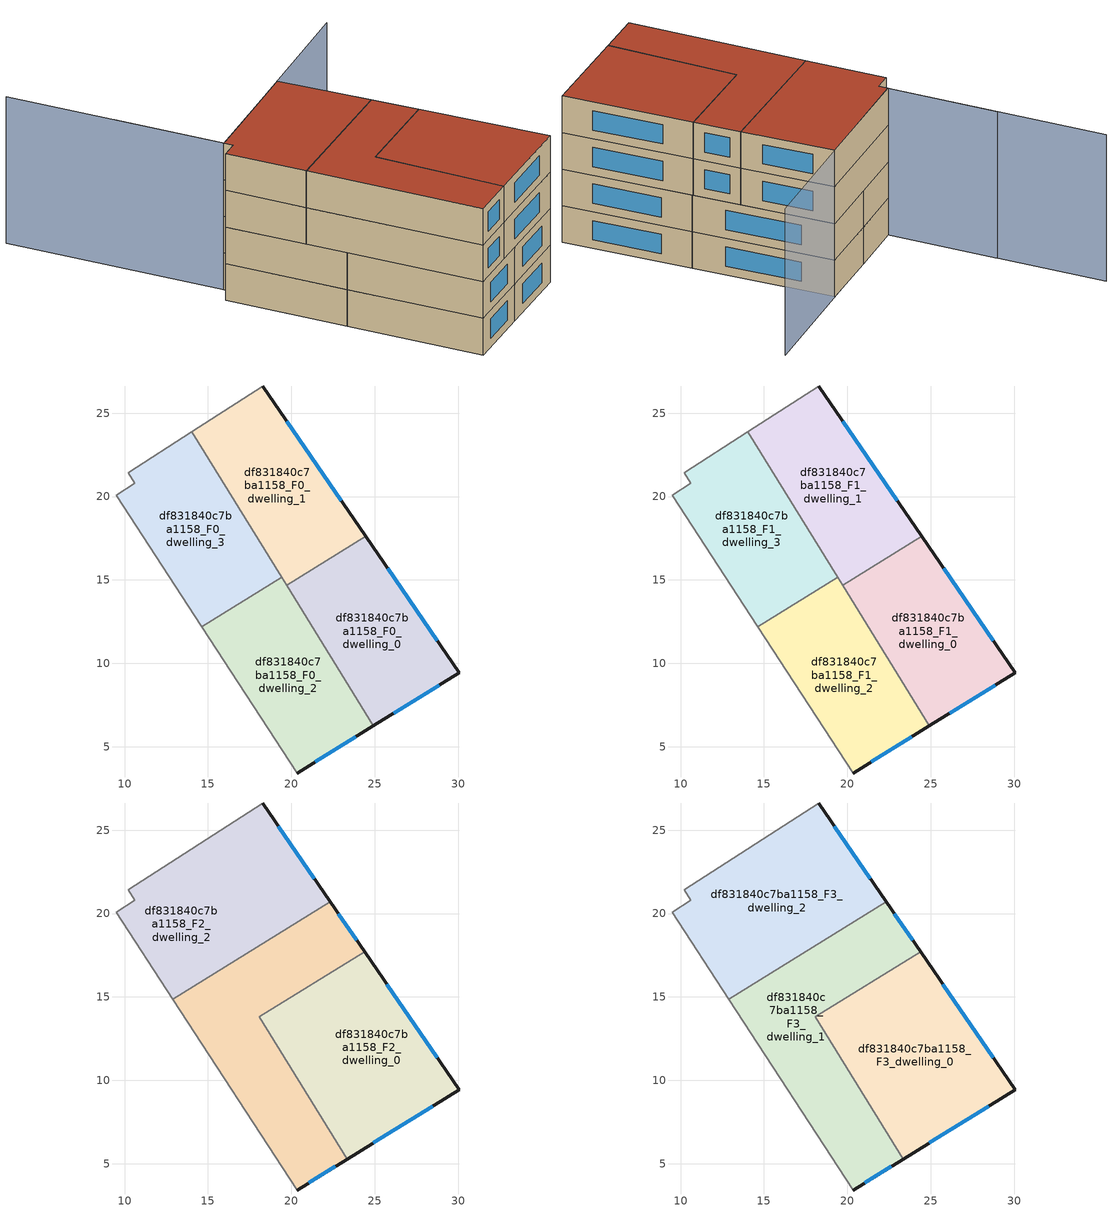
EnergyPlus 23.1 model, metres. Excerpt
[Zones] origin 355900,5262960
df831840c7ba1158_F0_dwelling_0
 floor ground (EU_floor_Construction): 24.45,17.62 30.07,9.42 24.92,6.25 19.71,14.69 z0
 wall outside (EU_wall_Construction): 24.92,6.25 30.07,9.42 24.45,17.62 z0:3
 wall to df831840c7ba1158_F0_dwelling_1 (EU_wall_Construction): 24.45,17.62 19.71,14.69 z0:3
 wall to df831840c7ba1158_F0_dwelling_2 (EU_wall_Construction): 19.71,14.69 24.92,6.25 z0:3
 window (EU_Window_Construction): 28.75,11.35 25.77,15.69 / 26.13,6.99 28.86,8.68 z0.7:2.3
df831840c7ba1158_F0_dwelling_1
 floor ground (EU_floor_Construction): 18.27,26.63 24.45,17.62 19.71,14.69 14.04,23.88 z0
 wall outside (EU_wall_Construction): 24.45,17.62 18.27,26.63 z0:3
 wall adiabatic (EU_wall_Construction): 18.27,26.63 14.04,23.88 z0:3
 wall to df831840c7ba1158_F0_dwelling_3 (EU_wall_Construction): 14.04,23.88 19.42,15.16 z0:3
 wall to df831840c7ba1158_F0_dwelling_2 (EU_wall_Construction): 19.42,15.16 19.71,14.69 z0:3
 window (EU_Window_Construction): 23,19.73 19.72,24.51 z0.7:2.3
df831840c7ba1158_F0_dwelling_2
 floor ground (EU_floor_Construction): 19.42,15.16 24.92,6.25 20.35,3.42 14.63,12.21 z0
 wall outside (EU_wall_Construction): 20.35,3.42 24.92,6.25 z0:3
 wall adiabatic (EU_wall_Construction): 14.63,12.21 20.35,3.42 z0:3
 wall to df831840c7ba1158_F0_dwelling_3 (EU_wall_Construction): 19.42,15.16 14.63,12.21 z0:3
 window (EU_Window_Construction): 21.43,4.09 23.85,5.58 z0.7:2.3
df831840c7ba1158_F0_dwelling_3
 floor ground (EU_floor_Construction): 14.04,23.88 19.42,15.16 14.63,12.21 9.5,20.08 10.62,20.81 10.22,21.42 z0
 wall adiabatic (EU_wall_Construction): 14.04,23.88 10.22,21.42 10.62,20.81 9.5,20.08 14.63,12.21 z0:3
df831840c7ba1158_F1_dwelling_0
 floor to df831840c7ba1158_F0_dwelling_0 (EU_floor_Construction): 24.45,17.62 30.07,9.42 24.92,6.25 19.71,14.69 z3
 wall outside (EU_wall_Construction): 24.92,6.25 30.07,9.42 24.45,17.62 z3:6
 wall to df831840c7ba1158_F1_dwelling_1 (EU_wall_Construction): 24.45,17.62 19.71,14.69 z3:6
 wall to df831840c7ba1158_F1_dwelling_2 (EU_wall_Construction): 19.71,14.69 24.92,6.25 z3:6
 window (EU_Window_Construction): 28.75,11.35 25.77,15.69 / 26.13,6.99 28.86,8.68 z3.7:5.3
 ceiling adiabatic (EU_roof_Construction): 30.07,9.42 24.45,17.62 19.71,14.69 24.92,6.25 z6
df831840c7ba1158_F1_dwelling_1
 floor to df831840c7ba1158_F0_dwelling_1 (EU_floor_Construction): 18.27,26.63 24.45,17.62 19.71,14.69 14.04,23.88 z3
 wall outside (EU_wall_Construction): 24.45,17.62 18.27,26.63 z3:6
 wall adiabatic (EU_wall_Construction): 18.27,26.63 14.04,23.88 z3:6
 wall to df831840c7ba1158_F1_dwelling_3 (EU_wall_Construction): 14.04,23.88 19.42,15.16 z3:6
 wall to df831840c7ba1158_F1_dwelling_2 (EU_wall_Construction): 19.42,15.16 19.71,14.69 z3:6
 window (EU_Window_Construction): 23,19.73 19.72,24.51 z3.7:5.3
 ceiling adiabatic (EU_roof_Construction): 24.45,17.62 24.39,17.7 19.65,14.78 19.71,14.69 z6
df831840c7ba1158_F1_dwelling_2
 floor to df831840c7ba1158_F0_dwelling_2 (EU_floor_Construction): 19.42,15.16 24.92,6.25 20.35,3.42 14.63,12.21 z3
 wall outside (EU_wall_Construction): 20.35,3.42 24.92,6.25 z3:6
 wall adiabatic (EU_wall_Construction): 14.63,12.21 20.35,3.42 z3:6
 wall to df831840c7ba1158_F1_dwelling_3 (EU_wall_Construction): 19.42,15.16 14.63,12.21 z3:6
 window (EU_Window_Construction): 21.43,4.09 23.85,5.58 z3.7:5.3
df831840c7ba1158_F1_dwelling_3
 floor to df831840c7ba1158_F0_dwelling_3 (EU_floor_Construction): 14.04,23.88 19.42,15.16 14.63,12.21 9.5,20.08 10.62,20.81 10.22,21.42 z3
 wall adiabatic (EU_wall_Construction): 14.04,23.88 10.22,21.42 10.62,20.81 9.5,20.08 14.63,12.21 z3:6
df831840c7ba1158_F2_dwelling_0
 floor to df831840c7ba1158_F1_dwelling_2 (EU_floor_Construction): 19.65,14.78 24.92,6.25 23.35,5.27 18.08,13.81 z6
 floor adiabatic (EU_floor_Construction): 24.39,17.71 30.07,9.42 24.92,6.25 19.65,14.78 z6
 wall outside (EU_wall_Construction): 23.35,5.27 30.07,9.42 24.39,17.71 z6:9
 wall to df831840c7ba1158_F2_dwelling_1 (EU_wall_Construction): 24.39,17.71 18.08,13.81 23.35,5.27 z6:9
 window (EU_Window_Construction): 28.74,11.37 25.72,15.76 / 24.92,6.25 28.49,8.45 z6.7:8.3
df831840c7ba1158_F2_dwelling_1
 floor to df831840c7ba1158_F1_dwelling_2 (EU_floor_Construction): 19.65,14.78 18.08,13.81 23.35,5.27 20.35,3.42 14.63,12.21 19.42,15.16 z6
 floor to df831840c7ba1158_F1_dwelling_1 (EU_floor_Construction): 22.34,20.7 24.39,17.7 19.65,14.78 17.75,17.86 z6
 floor to df831840c7ba1158_F1_dwelling_3 (EU_floor_Construction): 17.75,17.86 19.42,15.16 14.63,12.21 12.9,14.87 z6
 wall outside (EU_wall_Construction): 20.35,3.42 23.35,5.27 / 24.39,17.71 22.34,20.7 z6:9
 wall adiabatic (EU_wall_Construction): 12.9,14.87 20.35,3.42 z6:9
 wall to df831840c7ba1158_F2_dwelling_2 (EU_wall_Construction): 22.34,20.7 12.9,14.87 z6:9
 window (EU_Window_Construction): 21.06,3.86 22.64,4.84 / 23.91,18.41 22.82,19.99 z6.7:8.3
df831840c7ba1158_F2_dwelling_2
 floor to df831840c7ba1158_F1_dwelling_1 (EU_floor_Construction): 18.27,26.63 22.34,20.7 17.75,17.86 14.04,23.88 z6
 floor to df831840c7ba1158_F1_dwelling_3 (EU_floor_Construction): 14.04,23.88 17.75,17.86 12.9,14.87 9.5,20.08 10.62,20.81 10.22,21.42 z6
 wall outside (EU_wall_Construction): 22.34,20.7 18.27,26.63 z6:9
 wall adiabatic (EU_wall_Construction): 18.27,26.63 10.22,21.42 10.62,20.81 9.5,20.08 12.9,14.87 z6:9
 window (EU_Window_Construction): 21.38,22.09 19.23,25.23 z6.7:8.3
df831840c7ba1158_F3_dwelling_0
 floor to df831840c7ba1158_F2_dwelling_0 (EU_floor_Construction): 24.39,17.71 30.07,9.42 23.35,5.27 18.08,13.81 z9
 wall outside (EU_wall_Construction): 23.35,5.27 30.07,9.42 24.39,17.71 z9:12
 wall to df831840c7ba1158_F3_dwelling_1 (EU_wall_Construction): 24.39,17.71 18.08,13.81 23.35,5.27 z9:12
 window (EU_Window_Construction): 28.74,11.37 25.72,15.76 / 24.92,6.25 28.49,8.45 z9.7:11.3
 roof outside (EU_roof_Construction): 30.07,9.42 24.39,17.71 18.08,13.81 23.35,5.27 z12
df831840c7ba1158_F3_dwelling_1
 floor to df831840c7ba1158_F2_dwelling_1 (EU_floor_Construction): 22.34,20.7 24.39,17.71 18.08,13.81 23.35,5.27 20.35,3.42 12.9,14.87 z9
 wall outside (EU_wall_Construction): 20.35,3.42 23.35,5.27 / 24.39,17.71 22.34,20.7 z9:12
 wall adiabatic (EU_wall_Construction): 12.9,14.87 20.35,3.42 z9:12
 wall to df831840c7ba1158_F3_dwelling_2 (EU_wall_Construction): 22.34,20.7 12.9,14.87 z9:12
 window (EU_Window_Construction): 21.06,3.86 22.64,4.84 / 23.91,18.41 22.82,19.99 z9.7:11.3
 roof outside (EU_roof_Construction): 23.35,5.27 18.08,13.81 24.39,17.71 22.34,20.7 12.9,14.87 20.35,3.42 z12
df831840c7ba1158_F3_dwelling_2
 floor to df831840c7ba1158_F2_dwelling_2 (EU_floor_Construction): 18.27,26.63 22.34,20.7 12.9,14.87 9.5,20.08 10.62,20.81 10.22,21.42 z9
 wall outside (EU_wall_Construction): 22.34,20.7 18.27,26.63 z9:12
 wall adiabatic (EU_wall_Construction): 18.27,26.63 10.22,21.42 10.62,20.81 9.5,20.08 12.9,14.87 z9:12
 window (EU_Window_Construction): 21.38,22.09 19.23,25.23 z9.7:11.3
 roof outside (EU_roof_Construction): 22.34,20.7 18.27,26.63 10.22,21.42 10.62,20.81 9.5,20.08 12.9,14.87 z12
shading: 5.66,28.48 21.43,4.12 / 25.84,31.55 10.25,21.39 / 10.25,21.39 1.05,35.49 z0:12
[Building]
EU S2 Campaign: North Axis=0; Terrain=City; Solar Distribution=FullExterior
[Site:Location]
Budapest.Ferenc.Liszt.Intl.AP: Latitude=47.437; Longitude=19.256; Time Zone=1; Elevation=185
[SizingPeriod:WeatherFileDays]
AnnualSizingPeriod: Begin Month=1; Begin Day of Month=1; End Month=12; End Day of Month=31; Day of Week for Start Day=Monday; Use Weather File Daylight Saving Period=No; Use Weather File Rain and Snow Indicators=No
[MATERIAL]
EU_InternalMass_Material: Roughness=MediumRough; Thickness=0.1; Conductivity=1; Density=1800; Specific Heat=900; Thermal Absorptance=0.9; Solar Absorptance=0.7; Visible Absorptance=0.7
[MATERIAL:NOMASS] Roughness=MediumRough; Thermal Absorptance=0.9; Solar Absorptance=0.7; Visible Absorptance=0.7
Name | Thermal Resistance
EU_wall_NoMass | 0.832559
EU_roof_NoMass | 1.39638
EU_floor_NoMass | 0.872794
[WINDOWMATERIAL:SIMPLEGLAZINGSYSTEM]
EU_Window_SimpleGlazing: UFactor=2.79869; Solar Heat Gain Coefficient=0.75; Visible Transmittance=0.75
[CONSTRUCTION]
EU_wall_Construction: EU_wall_NoMass
EU_roof_Construction: EU_roof_NoMass
EU_floor_Construction: EU_floor_NoMass
EU_Window_Construction: EU_Window_SimpleGlazing
EU_InternalMass_Construction: EU_InternalMass_Material
[ZONE] Type=1; Multiplier=1; Ceiling Height=autocalculate; Floor Area=autocalculate; Part of Total Floor Area=Yes
Name | Volume
df831840c7ba1158_F0_dwelling_0; df831840c7ba1158_F1_dwelling_0 | 172.942
df831840c7ba1158_F2_dwelling_0; df831840c7ba1158_F3_dwelling_0 | 230.567
df831840c7ba1158_F0_dwelling_1; df831840c7ba1158_F1_dwelling_1 | 172.923
df831840c7ba1158_F2_dwelling_1; df831840c7ba1158_F3_dwelling_1; df831840c7ba1158_F2_dwelling_2; df831840c7ba1158_F3_dwelling_2 | 230.573
df831840c7ba1158_F0_dwelling_2; df831840c7ba1158_F1_dwelling_2 | 172.938
df831840c7ba1158_F0_dwelling_3; df831840c7ba1158_F1_dwelling_3 | 172.922
[INTERNALMASS] Construction=EU_InternalMass_Construction
Name | Zone or ZoneList | Surface Area
df831840c7ba1158_F0_dwelling_0_EU_InternalMass | df831840c7ba1158_F0_dwelling_0 | 57.6461
df831840c7ba1158_F0_dwelling_1_EU_InternalMass | df831840c7ba1158_F0_dwelling_1 | 57.6424
df831840c7ba1158_F0_dwelling_2_EU_InternalMass | df831840c7ba1158_F0_dwelling_2 | 57.6438
df831840c7ba1158_F0_dwelling_3_EU_InternalMass | df831840c7ba1158_F0_dwelling_3 | 57.6403
df831840c7ba1158_F1_dwelling_0_EU_InternalMass | df831840c7ba1158_F1_dwelling_0 | 57.6461
df831840c7ba1158_F1_dwelling_1_EU_InternalMass | df831840c7ba1158_F1_dwelling_1 | 57.6424
df831840c7ba1158_F1_dwelling_2_EU_InternalMass | df831840c7ba1158_F1_dwelling_2 | 57.6438
df831840c7ba1158_F1_dwelling_3_EU_InternalMass | df831840c7ba1158_F1_dwelling_3 | 57.6403
df831840c7ba1158_F2_dwelling_0_EU_InternalMass | df831840c7ba1158_F2_dwelling_0 | 76.8581
df831840c7ba1158_F2_dwelling_1_EU_InternalMass | df831840c7ba1158_F2_dwelling_1 | 76.8579
df831840c7ba1158_F2_dwelling_2_EU_InternalMass | df831840c7ba1158_F2_dwelling_2 | 76.8594
df831840c7ba1158_F3_dwelling_0_EU_InternalMass | df831840c7ba1158_F3_dwelling_0 | 76.8581
df831840c7ba1158_F3_dwelling_1_EU_InternalMass | df831840c7ba1158_F3_dwelling_1 | 76.8579
df831840c7ba1158_F3_dwelling_2_EU_InternalMass | df831840c7ba1158_F3_dwelling_2 | 76.8594
[OTHEREQUIPMENT] Fuel Type=Electricity; Design Level Calculation Method=Watts/Area; Power per Zone Floor Area=1; Fraction Latent=0; Fraction Radiant=0; Fraction Lost=0; Carbon Dioxide Generation Rate=0; EndUse Subcategory=EU_Step8_InternalGains
Name | Zone or ZoneList or Space or SpaceList | Schedule
EU_Step8_InternalGain_df831840c7ba1158_F0_dwelling_0_f000 | df831840c7ba1158_F0_dwelling_0 | EU_Step8_GainSchedule_df831840c7ba1158_F0_dwelling_0_f000
EU_Step8_InternalGain_df831840c7ba1158_F0_dwelling_1_f000 | df831840c7ba1158_F0_dwelling_1 | EU_Step8_GainSchedule_df831840c7ba1158_F0_dwelling_1_f000
EU_Step8_InternalGain_df831840c7ba1158_F0_dwelling_2_f000 | df831840c7ba1158_F0_dwelling_2 | EU_Step8_GainSchedule_df831840c7ba1158_F0_dwelling_2_f000
EU_Step8_InternalGain_df831840c7ba1158_F0_dwelling_3_f000 | df831840c7ba1158_F0_dwelling_3 | EU_Step8_GainSchedule_df831840c7ba1158_F0_dwelling_3_f000
EU_Step8_InternalGain_df831840c7ba1158_F1_dwelling_0_f000 | df831840c7ba1158_F1_dwelling_0 | EU_Step8_GainSchedule_df831840c7ba1158_F1_dwelling_0_f000
EU_Step8_InternalGain_df831840c7ba1158_F1_dwelling_1_f000 | df831840c7ba1158_F1_dwelling_1 | EU_Step8_GainSchedule_df831840c7ba1158_F1_dwelling_1_f000
EU_Step8_InternalGain_df831840c7ba1158_F1_dwelling_2_f000 | df831840c7ba1158_F1_dwelling_2 | EU_Step8_GainSchedule_df831840c7ba1158_F1_dwelling_2_f000
EU_Step8_InternalGain_df831840c7ba1158_F1_dwelling_3_f000 | df831840c7ba1158_F1_dwelling_3 | EU_Step8_GainSchedule_df831840c7ba1158_F1_dwelling_3_f000
EU_Step8_InternalGain_df831840c7ba1158_F2_dwelling_0_f000 | df831840c7ba1158_F2_dwelling_0 | EU_Step8_GainSchedule_df831840c7ba1158_F2_dwelling_0_f000
EU_Step8_InternalGain_df831840c7ba1158_F2_dwelling_1_f000 | df831840c7ba1158_F2_dwelling_1 | EU_Step8_GainSchedule_df831840c7ba1158_F2_dwelling_1_f000
EU_Step8_InternalGain_df831840c7ba1158_F2_dwelling_2_f000 | df831840c7ba1158_F2_dwelling_2 | EU_Step8_GainSchedule_df831840c7ba1158_F2_dwelling_2_f000
EU_Step8_InternalGain_df831840c7ba1158_F3_dwelling_0_f000 | df831840c7ba1158_F3_dwelling_0 | EU_Step8_GainSchedule_df831840c7ba1158_F3_dwelling_0_f000
EU_Step8_InternalGain_df831840c7ba1158_F3_dwelling_1_f000 | df831840c7ba1158_F3_dwelling_1 | EU_Step8_GainSchedule_df831840c7ba1158_F3_dwelling_1_f000
EU_Step8_InternalGain_df831840c7ba1158_F3_dwelling_2_f000 | df831840c7ba1158_F3_dwelling_2 | EU_Step8_GainSchedule_df831840c7ba1158_F3_dwelling_2_f000
[ZONEVENTILATION:DESIGNFLOWRATE] Schedule=EU_AlwaysOn; Design Flow Rate Calculation Method=AirChanges/Hour; Air Changes per Hour=0.475469; Ventilation Type=Natural; Fan Pressure Rise=0; Fan Total Efficiency=1; Constant Term Coefficient=1; Temperature Term Coefficient=0; Velocity Term Coefficient=0; Velocity Squared Term Coefficient=0; Minimum Indoor Temperature=-100; Maximum Indoor Temperature=100; Delta Temperature=-100; Minimum Outdoor Temperature=-100; Maximum Outdoor Temperature=100; Maximum Wind Speed=40
Name | Zone or ZoneList or Space or SpaceList
EU_ConstantAir_df831840c7ba1158_F0_dwelling_0 | df831840c7ba1158_F0_dwelling_0
EU_ConstantAir_df831840c7ba1158_F0_dwelling_1 | df831840c7ba1158_F0_dwelling_1
EU_ConstantAir_df831840c7ba1158_F0_dwelling_2 | df831840c7ba1158_F0_dwelling_2
EU_ConstantAir_df831840c7ba1158_F0_dwelling_3 | df831840c7ba1158_F0_dwelling_3
EU_ConstantAir_df831840c7ba1158_F1_dwelling_0 | df831840c7ba1158_F1_dwelling_0
EU_ConstantAir_df831840c7ba1158_F1_dwelling_1 | df831840c7ba1158_F1_dwelling_1
EU_ConstantAir_df831840c7ba1158_F1_dwelling_2 | df831840c7ba1158_F1_dwelling_2
EU_ConstantAir_df831840c7ba1158_F1_dwelling_3 | df831840c7ba1158_F1_dwelling_3
EU_ConstantAir_df831840c7ba1158_F2_dwelling_0 | df831840c7ba1158_F2_dwelling_0
EU_ConstantAir_df831840c7ba1158_F2_dwelling_1 | df831840c7ba1158_F2_dwelling_1
EU_ConstantAir_df831840c7ba1158_F2_dwelling_2 | df831840c7ba1158_F2_dwelling_2
EU_ConstantAir_df831840c7ba1158_F3_dwelling_0 | df831840c7ba1158_F3_dwelling_0
EU_ConstantAir_df831840c7ba1158_F3_dwelling_1 | df831840c7ba1158_F3_dwelling_1
EU_ConstantAir_df831840c7ba1158_F3_dwelling_2 | df831840c7ba1158_F3_dwelling_2
[HVACTEMPLATE:THERMOSTAT] Constant Heating Setpoint=20; Constant Cooling Setpoint=50
EU_HeatOnly_df831840c7ba1158_F0_dwelling_0; EU_HeatOnly_df831840c7ba1158_F0_dwelling_1; EU_HeatOnly_df831840c7ba1158_F0_dwelling_2; EU_HeatOnly_df831840c7ba1158_F0_dwelling_3; EU_HeatOnly_df831840c7ba1158_F1_dwelling_0; EU_HeatOnly_df831840c7ba1158_F1_dwelling_1; EU_HeatOnly_df831840c7ba1158_F1_dwelling_2; EU_HeatOnly_df831840c7ba1158_F1_dwelling_3; EU_HeatOnly_df831840c7ba1158_F2_dwelling_0; EU_HeatOnly_df831840c7ba1158_F2_dwelling_1; EU_HeatOnly_df831840c7ba1158_F2_dwelling_2; EU_HeatOnly_df831840c7ba1158_F3_dwelling_0; EU_HeatOnly_df831840c7ba1158_F3_dwelling_1; EU_HeatOnly_df831840c7ba1158_F3_dwelling_2
[HVACTEMPLATE:ZONE:IDEALLOADSAIRSYSTEM] System Availability Schedule=EU_AlwaysOn; Maximum Heating Supply Air Temperature=50; Minimum Cooling Supply Air Temperature=13; Maximum Heating Supply Air Humidity Ratio=0.0156; Minimum Cooling Supply Air Humidity Ratio=0.0077; Heating Limit=NoLimit; Cooling Limit=NoLimit; Heating Availability Schedule=EU_AlwaysOn; Cooling Availability Schedule=EU_CoolingOff; Dehumidification Control Type=ConstantSensibleHeatRatio; Cooling Sensible Heat Ratio=0.7; Dehumidification Setpoint=60; Humidification Control Type=None; Humidification Setpoint=30; Outdoor Air Method=None; Outdoor Air Flow Rate per Person=0.00944; Outdoor Air Flow Rate per Zone Floor Area=0; Outdoor Air Flow Rate per Zone=0; Demand Controlled Ventilation Type=None; Outdoor Air Economizer Type=NoEconomizer; Heat Recovery Type=None; Sensible Heat Recovery Effectiveness=0.7; Latent Heat Recovery Effectiveness=0.65
Name | Template Thermostat
df831840c7ba1158_F0_dwelling_0 | EU_HeatOnly_df831840c7ba1158_F0_dwelling_0
df831840c7ba1158_F0_dwelling_1 | EU_HeatOnly_df831840c7ba1158_F0_dwelling_1
df831840c7ba1158_F0_dwelling_2 | EU_HeatOnly_df831840c7ba1158_F0_dwelling_2
df831840c7ba1158_F0_dwelling_3 | EU_HeatOnly_df831840c7ba1158_F0_dwelling_3
df831840c7ba1158_F1_dwelling_0 | EU_HeatOnly_df831840c7ba1158_F1_dwelling_0
df831840c7ba1158_F1_dwelling_1 | EU_HeatOnly_df831840c7ba1158_F1_dwelling_1
df831840c7ba1158_F1_dwelling_2 | EU_HeatOnly_df831840c7ba1158_F1_dwelling_2
df831840c7ba1158_F1_dwelling_3 | EU_HeatOnly_df831840c7ba1158_F1_dwelling_3
df831840c7ba1158_F2_dwelling_0 | EU_HeatOnly_df831840c7ba1158_F2_dwelling_0
df831840c7ba1158_F2_dwelling_1 | EU_HeatOnly_df831840c7ba1158_F2_dwelling_1
df831840c7ba1158_F2_dwelling_2 | EU_HeatOnly_df831840c7ba1158_F2_dwelling_2
df831840c7ba1158_F3_dwelling_0 | EU_HeatOnly_df831840c7ba1158_F3_dwelling_0
df831840c7ba1158_F3_dwelling_1 | EU_HeatOnly_df831840c7ba1158_F3_dwelling_1
df831840c7ba1158_F3_dwelling_2 | EU_HeatOnly_df831840c7ba1158_F3_dwelling_2
[SIZING:ZONE] Zone Cooling Design Supply Air Temperature Input Method=SupplyAirTemperature; Zone Cooling Design Supply Air Temperature=13; Zone Heating Design Supply Air Temperature Input Method=SupplyAirTemperature; Zone Heating Design Supply Air Temperature=50; Zone Cooling Design Supply Air Humidity Ratio=0.008; Zone Heating Design Supply Air Humidity Ratio=0.008; Cooling Design Air Flow Method=DesignDay; Cooling Design Air Flow Rate=0; Cooling Minimum Air Flow per Zone Floor Area=0.000762; Cooling Minimum Air Flow=0; Cooling Minimum Air Flow Fraction=0.2; Heating Design Air Flow Method=DesignDay; Heating Design Air Flow Rate=0; Heating Maximum Air Flow per Zone Floor Area=0.002032; Heating Maximum Air Flow=0.141576; Heating Maximum Air Flow Fraction=0.3; Account for Dedicated Outdoor Air System=No; Dedicated Outdoor Air System Control Strategy=NeutralSupplyAir; Dedicated Outdoor Air Low Setpoint Temperature for Design=autosize; Dedicated Outdoor Air High Setpoint Temperature for Design=autosize; Zone Load Sizing Method=Sensible Load Only No Latent Load; Zone Latent Cooling Design Supply Air Humidity Ratio Input Method=HumidityRatioDifference; Zone Cooling Design Supply Air Humidity Ratio Difference=0.005; Zone Latent Heating Design Supply Air Humidity Ratio Input Method=HumidityRatioDifference; Zone Humidification Design Supply Air Humidity Ratio Difference=0.005
df831840c7ba1158_F0_dwelling_0; df831840c7ba1158_F0_dwelling_1; df831840c7ba1158_F0_dwelling_2; df831840c7ba1158_F0_dwelling_3; df831840c7ba1158_F1_dwelling_0; df831840c7ba1158_F1_dwelling_1; df831840c7ba1158_F1_dwelling_2; df831840c7ba1158_F1_dwelling_3; df831840c7ba1158_F2_dwelling_0; df831840c7ba1158_F2_dwelling_1; df831840c7ba1158_F2_dwelling_2; df831840c7ba1158_F3_dwelling_0; df831840c7ba1158_F3_dwelling_1; df831840c7ba1158_F3_dwelling_2
[SCHEDULE:CONSTANT]
Name | Hourly Value
EU_AlwaysOn | 1
EU_CoolingOff | 0
[SCHEDULE:FILE] Column Number=1; Rows to Skip at Top=0; Number of Hours of Data=8760; Column Separator=Comma; Interpolate to Timestep=No; Minutes per Item=60; Adjust Schedule for Daylight Savings=Yes
Name | File
EU_Step8_GainSchedule_df831840c7ba1158_F0_dwelling_0_f000 | ../../schedules/df831840c7ba1158/df831840c7ba1158_F0_dwelling_0_f000_gain.csv
EU_Step8_GainSchedule_df831840c7ba1158_F0_dwelling_1_f000 | ../../schedules/df831840c7ba1158/df831840c7ba1158_F0_dwelling_1_f000_gain.csv
EU_Step8_GainSchedule_df831840c7ba1158_F0_dwelling_2_f000 | ../../schedules/df831840c7ba1158/df831840c7ba1158_F0_dwelling_2_f000_gain.csv
EU_Step8_GainSchedule_df831840c7ba1158_F0_dwelling_3_f000 | ../../schedules/df831840c7ba1158/df831840c7ba1158_F0_dwelling_3_f000_gain.csv
EU_Step8_GainSchedule_df831840c7ba1158_F1_dwelling_0_f000 | ../../schedules/df831840c7ba1158/df831840c7ba1158_F1_dwelling_0_f000_gain.csv
EU_Step8_GainSchedule_df831840c7ba1158_F1_dwelling_1_f000 | ../../schedules/df831840c7ba1158/df831840c7ba1158_F1_dwelling_1_f000_gain.csv
EU_Step8_GainSchedule_df831840c7ba1158_F1_dwelling_2_f000 | ../../schedules/df831840c7ba1158/df831840c7ba1158_F1_dwelling_2_f000_gain.csv
EU_Step8_GainSchedule_df831840c7ba1158_F1_dwelling_3_f000 | ../../schedules/df831840c7ba1158/df831840c7ba1158_F1_dwelling_3_f000_gain.csv
EU_Step8_GainSchedule_df831840c7ba1158_F2_dwelling_0_f000 | ../../schedules/df831840c7ba1158/df831840c7ba1158_F2_dwelling_0_f000_gain.csv
EU_Step8_GainSchedule_df831840c7ba1158_F2_dwelling_1_f000 | ../../schedules/df831840c7ba1158/df831840c7ba1158_F2_dwelling_1_f000_gain.csv
EU_Step8_GainSchedule_df831840c7ba1158_F2_dwelling_2_f000 | ../../schedules/df831840c7ba1158/df831840c7ba1158_F2_dwelling_2_f000_gain.csv
EU_Step8_GainSchedule_df831840c7ba1158_F3_dwelling_0_f000 | ../../schedules/df831840c7ba1158/df831840c7ba1158_F3_dwelling_0_f000_gain.csv
EU_Step8_GainSchedule_df831840c7ba1158_F3_dwelling_1_f000 | ../../schedules/df831840c7ba1158/df831840c7ba1158_F3_dwelling_1_f000_gain.csv
EU_Step8_GainSchedule_df831840c7ba1158_F3_dwelling_2_f000 | ../../schedules/df831840c7ba1158/df831840c7ba1158_F3_dwelling_2_f000_gain.csv
